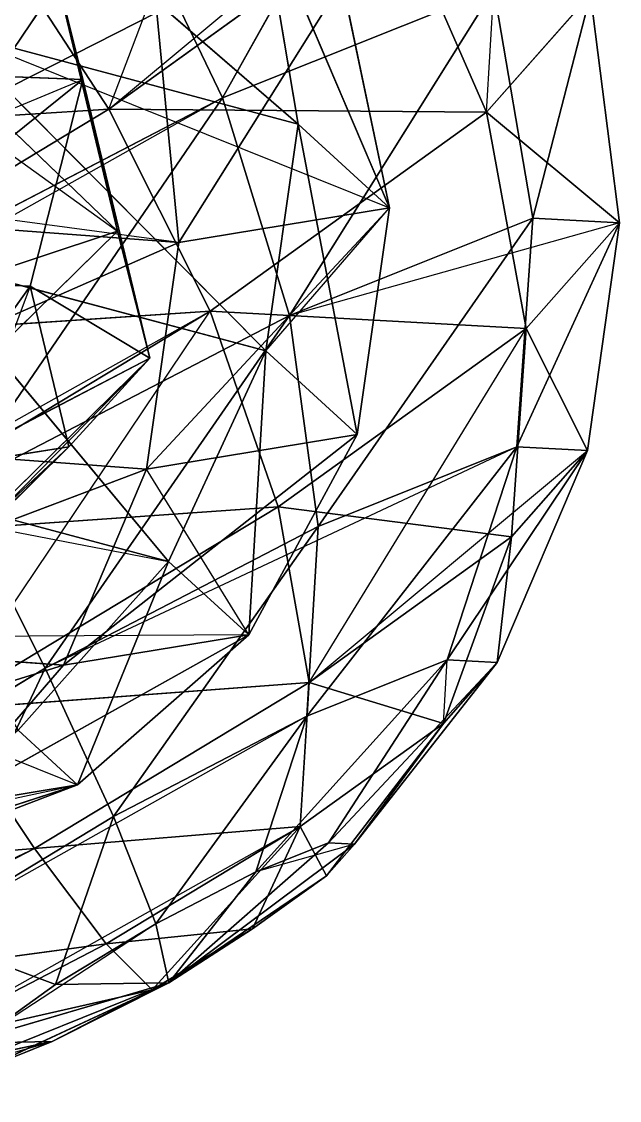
# Model space of a CAD drawing. Header units: metres. Extents: x -96 to 96, y -95 to 95.
# Drawn here: x 31.6 to 96, y -95.3 to 21 of the extents above; entities that cross this region are included whole.
import ezdxf

# ---------------------------------------------------------------- set-up
doc = ezdxf.new("R2010")
doc.units = ezdxf.units.M

msp = doc.modelspace()

# ---------------------------------------------------------------- linework, layer by layer
for p, q in [((72.65304, 47.489193, -452.7082), (53.25736, 12.761921, -490.5388)), ((72.65304, 47.489193, -452.7082), (53.25736, 12.761921, -490.5388)), ((24.30717, 42.03468, -359.52972), (61.414177, 9.926651, -376.44638)), ((24.30717, 42.03468, -359.52972), (61.414177, 9.926651, -376.44638)), ((42.411385, 35.352222, -490.2256), (13.069283, -8.111326, -506.4519)), ((42.411385, 35.352222, -490.2256), (13.069283, -8.111326, -506.4519)), ((42.411385, 35.352222, -490.2256), (53.25736, 12.761921, -490.5388)), ((42.411385, 35.352222, -490.2256), (53.25736, 12.761921, -490.5388)), ((71.84743, 33.746548, -357.70038), (41.016003, 11.549251, -325.66718)), ((71.84743, 33.746548, -357.70038), (41.016003, 11.549251, -325.66718)), ((71.84743, 33.746548, -357.70038), (81.69039, 11.21096, -362.52927)), ((71.84743, 33.746548, -357.70038), (81.69039, 11.21096, -362.52927)), ((41.955063, -1.609684, -390.4289), (33.642506, 33.06938, -422.55774)), ((38.216892, 14.751357, -438.70953), (33.642506, 33.06938, -422.55774)), ((41.955063, -1.609684, -390.4289), (33.642506, 33.06938, -422.55774)), ((38.216892, 14.751357, -438.70953), (33.642506, 33.06938, -422.55774)), ((57.500168, 33.16643, -384.8046), (71.24079, 0.9144516, -423.08032)), ((57.500168, 33.16643, -384.8046), (61.414177, 9.926651, -376.44638)), ((57.500168, 33.16643, -384.8046), (71.24079, 0.9144516, -423.08032)), ((57.500168, 33.16643, -384.8046), (61.414177, 9.926651, -376.44638)), ((27.327303, 32.54143, -325.60925), (41.016003, 11.549251, -325.66718)), ((27.327303, 32.54143, -325.60925), (41.016003, 11.549251, -325.66718)), ((66.14154, 25.241234, -425.8138), (48.550346, -2.8084364, -465.78622)), ((66.14154, 25.241234, -425.8138), (48.550346, -2.8084364, -465.78622)), ((53.25736, 12.761921, -490.5388), (82.46856, 24.485334, -454.29977)), ((53.25736, 12.761921, -490.5388), (82.46856, 24.485334, -454.29977)), ((82.46856, 24.485334, -454.29977), (60.473938, -10.698093, -485.47873)), ((82.46856, 24.485334, -454.29977), (60.473938, -10.698093, -485.47873)), ((66.14154, 25.241234, -425.8138), (71.24079, 0.9144516, -423.08032)), ((66.14154, 25.241234, -425.8138), (71.24079, 0.9144516, -423.08032)), ((82.46856, 24.485334, -454.29977), (86.66398, -0.18716812, -452.98773)), ((82.46856, 24.485334, -454.29977), (86.66398, -0.18716812, -452.98773)), ((92.87576, 23.91764, -407.44504), (81.69039, 11.21096, -362.52927)), ((92.87576, 23.91764, -407.44504), (81.69039, 11.21096, -362.52927)), ((92.87576, 23.91764, -407.44504), (86.66398, -0.18716812, -452.98773)), ((92.87576, 23.91764, -407.44504), (86.66398, -0.18716812, -452.98773)), ((92.87576, 23.91764, -407.44504), (95.99483, -0.6961479, -410.9789)), ((92.87576, 23.91764, -407.44504), (95.99483, -0.6961479, -410.9789)), ((46.187904, 21.96738, -463.36874), (3.9599771, 0.49996853, -484.58148)), ((46.187904, 21.96738, -463.36874), (3.9599771, 0.49996853, -484.58148)), ((46.187904, 21.96738, -463.36874), (48.550346, -2.8084364, -465.78622)), ((46.187904, 21.96738, -463.36874), (48.550346, -2.8084364, -465.78622)), ((61.414177, 9.926651, -376.44638), (23.668503, 20.011253, -347.7049)), ((23.668503, 20.011253, -347.7049), (57.92074, -14.510439, -372.45993)), ((61.414177, 9.926651, -376.44638), (23.668503, 20.011253, -347.7049)), ((23.668503, 20.011253, -347.7049), (57.92074, -14.510439, -372.45993)), ((38.216892, 14.751357, -438.70953), (1.8827429, 16.145384, -458.85614)), ((38.216892, 14.751357, -438.70953), (1.8827429, 16.145384, -458.85614)), ((11.5735655, -6.7144423, -459.78958), (38.216892, 14.751357, -438.70953)), ((11.5735655, -6.7144423, -459.78958), (38.216892, 14.751357, -438.70953)), ((32.551098, -7.5192847, -448.15793), (38.216892, 14.751357, -438.70953)), ((32.551098, -7.5192847, -448.15793), (38.216892, 14.751357, -438.70953)), ((45.41578, -15.281597, -410.8851), (38.216892, 14.751357, -438.70953)), ((38.216892, 14.751357, -438.70953), (41.955063, -1.609684, -390.4289)), ((45.41578, -15.281597, -410.8851), (38.216892, 14.751357, -438.70953)), ((38.216892, 14.751357, -438.70953), (41.955063, -1.609684, -390.4289)), ((13.069283, -8.111326, -506.4519), (53.25736, 12.761921, -490.5388)), ((13.069283, -8.111326, -506.4519), (53.25736, 12.761921, -490.5388)), ((53.25736, 12.761921, -490.5388), (24.44229, -29.412537, -499.74603)), ((53.25736, 12.761921, -490.5388), (24.44229, -29.412537, -499.74603)), ((41.955063, -1.609684, -390.4289), (27.252516, 12.493542, -376.20605)), ((41.955063, -1.609684, -390.4289), (27.252516, 12.493542, -376.20605)), ((53.25736, 12.761921, -490.5388), (60.473938, -10.698093, -485.47873)), ((53.25736, 12.761921, -490.5388), (60.473938, -10.698093, -485.47873)), ((-13.069288, 8.111326, -316.9325), (41.016003, 11.549251, -325.66718)), ((-13.069288, 8.111326, -316.9325), (41.016003, 11.549251, -325.66718)), ((41.016003, 11.549251, -325.66718), (-0.8056221, -13.742655, -316.68436)), ((41.016003, 11.549251, -325.66718), (-0.8056221, -13.742655, -316.68436)), ((41.016003, 11.549251, -325.66718), (51.90952, -10.229982, -331.5876)), ((41.016003, 11.549251, -325.66718), (81.69039, 11.21096, -362.52927)), ((41.016003, 11.549251, -325.66718), (51.90952, -10.229982, -331.5876)), ((41.016003, 11.549251, -325.66718), (81.69039, 11.21096, -362.52927)), ((81.69039, 11.21096, -362.52927), (51.90952, -10.229982, -331.5876)), ((81.69039, 11.21096, -362.52927), (51.90952, -10.229982, -331.5876)), ((81.69039, 11.21096, -362.52927), (95.99483, -0.6961479, -410.9789)), ((81.69039, 11.21096, -362.52927), (85.9663, -12.088646, -370.70853)), ((81.69039, 11.21096, -362.52927), (95.99483, -0.6961479, -410.9789)), ((81.69039, 11.21096, -362.52927), (85.9663, -12.088646, -370.70853)), ((61.414177, 9.926651, -376.44638), (57.92074, -14.510439, -372.45993)), ((61.414177, 9.926651, -376.44638), (57.92074, -14.510439, -372.45993)), ((71.24079, 0.9144516, -423.08032), (61.414177, 9.926651, -376.44638)), ((61.414177, 9.926651, -376.44638), (67.74735, -23.522638, -419.0939)), ((71.24079, 0.9144516, -423.08032), (61.414177, 9.926651, -376.44638)), ((61.414177, 9.926651, -376.44638), (67.74735, -23.522638, -419.0939)), ((3.9599771, 0.49996853, -484.58148), (48.550346, -2.8084364, -465.78622)), ((3.9599771, 0.49996853, -484.58148), (48.550346, -2.8084364, -465.78622)), ((71.24079, 0.9144516, -423.08032), (45.056908, -27.245525, -461.7998)), ((71.24079, 0.9144516, -423.08032), (45.056908, -27.245525, -461.7998)), ((48.550346, -2.8084364, -465.78622), (71.24079, 0.9144516, -423.08032)), ((48.550346, -2.8084364, -465.78622), (71.24079, 0.9144516, -423.08032)), ((71.24079, 0.9144516, -423.08032), (67.74735, -23.522638, -419.0939)), ((71.24079, 0.9144516, -423.08032), (67.74735, -23.522638, -419.0939)), ((60.473938, -10.698093, -485.47873), (86.66398, -0.18716812, -452.98773)), ((60.473938, -10.698093, -485.47873), (86.66398, -0.18716812, -452.98773)), ((86.66398, -0.18716812, -452.98773), (63.56931, -33.42904, -475.39026)), ((86.66398, -0.18716812, -452.98773), (63.56931, -33.42904, -475.39026)), ((86.66398, -0.18716812, -452.98773), (84.953384, -24.846905, -448.86145)), ((86.66398, -0.18716812, -452.98773), (84.953384, -24.846905, -448.86145)), ((95.99483, -0.6961479, -410.9789), (84.953384, -24.846905, -448.86145)), ((95.99483, -0.6961479, -410.9789), (84.953384, -24.846905, -448.86145)), ((95.99483, -0.6961479, -410.9789), (85.9663, -12.088646, -370.70853)), ((95.99483, -0.6961479, -410.9789), (85.9663, -12.088646, -370.70853)), ((86.66398, -0.18716812, -452.98773), (95.99483, -0.6961479, -410.9789)), ((86.66398, -0.18716812, -452.98773), (95.99483, -0.6961479, -410.9789)), ((95.99483, -0.6961479, -410.9789), (92.57199, -25.26248, -414.5614)), ((95.99483, -0.6961479, -410.9789), (92.57199, -25.26248, -414.5614)), ((41.955063, -1.609684, -390.4289), (-1.8827496, -16.145382, -368.52826)), ((41.955063, -1.609684, -390.4289), (-1.8827496, -16.145382, -368.52826)), ((8.312552, -34.679066, -381.56335), (41.955063, -1.609684, -390.4289)), ((8.312552, -34.679066, -381.56335), (41.955063, -1.609684, -390.4289)), ((45.41578, -15.281597, -410.8851), (41.955063, -1.609684, -390.4289)), ((45.41578, -15.281597, -410.8851), (41.955063, -1.609684, -390.4289)), ((48.550346, -2.8084364, -465.78622), (0.46653748, -23.937122, -480.59503)), ((48.550346, -2.8084364, -465.78622), (0.46653748, -23.937122, -480.59503)), ((48.550346, -2.8084364, -465.78622), (45.056908, -27.245525, -461.7998)), ((48.550346, -2.8084364, -465.78622), (45.056908, -27.245525, -461.7998)), ((57.92074, -14.510439, -372.45993), (20.175062, -4.4258366, -343.71844)), ((20.175062, -4.4258366, -343.71844), (47.441204, -37.197357, -373.3261)), ((57.92074, -14.510439, -372.45993), (20.175062, -4.4258366, -343.71844)), ((20.175062, -4.4258366, -343.71844), (47.441204, -37.197357, -373.3261)), ((32.551098, -7.5192847, -448.15793), (11.5735655, -6.7144423, -459.78958)), ((32.551098, -7.5192847, -448.15793), (11.5735655, -6.7144423, -459.78958)), ((18.16326, -27.775137, -448.37128), (32.551098, -7.5192847, -448.15793)), ((18.16326, -27.775137, -448.37128), (32.551098, -7.5192847, -448.15793)), ((36.707375, -24.858818, -432.0935), (32.551098, -7.5192847, -448.15793)), ((32.551098, -7.5192847, -448.15793), (45.41578, -15.281597, -410.8851)), ((36.707375, -24.858818, -432.0935), (32.551098, -7.5192847, -448.15793)), ((32.551098, -7.5192847, -448.15793), (45.41578, -15.281597, -410.8851)), ((-0.8056221, -13.742655, -316.68436), (51.90952, -10.229982, -331.5876)), ((-0.8056221, -13.742655, -316.68436), (51.90952, -10.229982, -331.5876)), ((51.90952, -10.229982, -331.5876), (11.512928, -34.660088, -322.91083)), ((51.90952, -10.229982, -331.5876), (11.512928, -34.660088, -322.91083)), ((51.90952, -10.229982, -331.5876), (59.265495, -31.31207, -342.96698)), ((51.90952, -10.229982, -331.5876), (85.9663, -12.088646, -370.70853)), ((51.90952, -10.229982, -331.5876), (59.265495, -31.31207, -342.96698)), ((51.90952, -10.229982, -331.5876), (85.9663, -12.088646, -370.70853)), ((24.44229, -29.412537, -499.74603), (60.473938, -10.698093, -485.47873)), ((24.44229, -29.412537, -499.74603), (60.473938, -10.698093, -485.47873)), ((60.473938, -10.698093, -485.47873), (34.149593, -48.709312, -487.03943)), ((60.473938, -10.698093, -485.47873), (34.149593, -48.709312, -487.03943)), ((60.473938, -10.698093, -485.47873), (63.56931, -33.42904, -475.39026)), ((60.473938, -10.698093, -485.47873), (63.56931, -33.42904, -475.39026)), ((85.9663, -12.088646, -370.70853), (59.265495, -31.31207, -342.96698)), ((85.9663, -12.088646, -370.70853), (59.265495, -31.31207, -342.96698)), ((85.9663, -12.088646, -370.70853), (84.38373, -34.56442, -381.68076)), ((85.9663, -12.088646, -370.70853), (84.38373, -34.56442, -381.68076)), ((85.9663, -12.088646, -370.70853), (92.57199, -25.26248, -414.5614)), ((85.9663, -12.088646, -370.70853), (92.57199, -25.26248, -414.5614)), ((57.92074, -14.510439, -372.45993), (47.441204, -37.197357, -373.3261)), ((57.92074, -14.510439, -372.45993), (47.441204, -37.197357, -373.3261)), ((57.92074, -14.510439, -372.45993), (56.08258, -45.12255, -414.33533)), ((57.92074, -14.510439, -372.45993), (56.08258, -45.12255, -414.33533)), ((67.74735, -23.522638, -419.0939), (57.92074, -14.510439, -372.45993)), ((67.74735, -23.522638, -419.0939), (57.92074, -14.510439, -372.45993)), ((45.41578, -15.281597, -410.8851), (8.312552, -34.679066, -381.56335)), ((45.41578, -15.281597, -410.8851), (8.312552, -34.679066, -381.56335)), ((16.280512, -43.92052, -403.2073), (45.41578, -15.281597, -410.8851)), ((16.280512, -43.92052, -403.2073), (45.41578, -15.281597, -410.8851)), ((36.707375, -24.858818, -432.0935), (45.41578, -15.281597, -410.8851)), ((36.707375, -24.858818, -432.0935), (45.41578, -15.281597, -410.8851)), ((0.46653748, -23.937122, -480.59503), (45.056908, -27.245525, -461.7998)), ((0.46653748, -23.937122, -480.59503), (45.056908, -27.245525, -461.7998)), ((67.74735, -23.522638, -419.0939), (36.12894, -48.396404, -451.89026)), ((67.74735, -23.522638, -419.0939), (36.12894, -48.396404, -451.89026)), ((45.056908, -27.245525, -461.7998), (67.74735, -23.522638, -419.0939)), ((45.056908, -27.245525, -461.7998), (67.74735, -23.522638, -419.0939)), ((67.74735, -23.522638, -419.0939), (56.08258, -45.12255, -414.33533)), ((67.74735, -23.522638, -419.0939), (56.08258, -45.12255, -414.33533)), ((36.707375, -24.858818, -432.0935), (16.280512, -43.92052, -403.2073)), ((36.707375, -24.858818, -432.0935), (16.280512, -43.92052, -403.2073)), ((18.16326, -27.775137, -448.37128), (36.707375, -24.858818, -432.0935)), ((18.16326, -27.775137, -448.37128), (36.707375, -24.858818, -432.0935)), ((19.88612, -41.39351, -427.6607), (36.707375, -24.858818, -432.0935)), ((19.88612, -41.39351, -427.6607), (36.707375, -24.858818, -432.0935)), ((84.953384, -24.846905, -448.86145), (62.33255, -53.88185, -460.96085)), ((84.953384, -24.846905, -448.86145), (62.33255, -53.88185, -460.96085)), ((63.56931, -33.42904, -475.39026), (84.953384, -24.846905, -448.86145)), ((63.56931, -33.42904, -475.39026), (84.953384, -24.846905, -448.86145)), ((84.953384, -24.846905, -448.86145), (77.45338, -47.813366, -442.20215)), ((84.953384, -24.846905, -448.86145), (77.45338, -47.813366, -442.20215)), ((92.57199, -25.26248, -414.5614), (77.45338, -47.813366, -442.20215)), ((92.57199, -25.26248, -414.5614), (77.45338, -47.813366, -442.20215)), ((92.57199, -25.26248, -414.5614), (82.840546, -48.107224, -417.94836)), ((92.57199, -25.26248, -414.5614), (82.840546, -48.107224, -417.94836)), ((92.57199, -25.26248, -414.5614), (84.38373, -34.56442, -381.68076)), ((92.57199, -25.26248, -414.5614), (84.38373, -34.56442, -381.68076)), ((84.953384, -24.846905, -448.86145), (92.57199, -25.26248, -414.5614)), ((84.953384, -24.846905, -448.86145), (92.57199, -25.26248, -414.5614)), ((45.056908, -27.245525, -461.7998), (-3.0831723, -45.48704, -468.41852)), ((45.056908, -27.245525, -461.7998), (-3.0831723, -45.48704, -468.41852)), ((45.056908, -27.245525, -461.7998), (36.12894, -48.396404, -451.89026)), ((45.056908, -27.245525, -461.7998), (36.12894, -48.396404, -451.89026)), ((47.441204, -37.197357, -373.3261), (14.248211, -28.329105, -348.05127)), ((47.441204, -37.197357, -373.3261), (14.248211, -28.329105, -348.05127)), ((24.44229, -29.412537, -499.74603), (34.149593, -48.709312, -487.03943)), ((24.44229, -29.412537, -499.74603), (34.149593, -48.709312, -487.03943)), ((11.512928, -34.660088, -322.91083), (59.265495, -31.31207, -342.96698)), ((11.512928, -34.660088, -322.91083), (59.265495, -31.31207, -342.96698)), ((59.265495, -31.31207, -342.96698), (23.046911, -53.2155, -335.18762)), ((59.265495, -31.31207, -342.96698), (23.046911, -53.2155, -335.18762)), ((59.265495, -31.31207, -342.96698), (62.58262, -50.260277, -359.0299)), ((59.265495, -31.31207, -342.96698), (84.38373, -34.56442, -381.68076)), ((59.265495, -31.31207, -342.96698), (62.58262, -50.260277, -359.0299)), ((59.265495, -31.31207, -342.96698), (84.38373, -34.56442, -381.68076)), ((34.149593, -48.709312, -487.03943), (63.56931, -33.42904, -475.39026)), ((34.149593, -48.709312, -487.03943), (63.56931, -33.42904, -475.39026)), ((63.56931, -33.42904, -475.39026), (41.52966, -64.686646, -469.19806)), ((63.56931, -33.42904, -475.39026), (41.52966, -64.686646, -469.19806)), ((63.56931, -33.42904, -475.39026), (62.33255, -53.88185, -460.96085)), ((63.56931, -33.42904, -475.39026), (62.33255, -53.88185, -460.96085)), ((84.38373, -34.56442, -381.68076), (62.58262, -50.260277, -359.0299)), ((84.38373, -34.56442, -381.68076), (62.58262, -50.260277, -359.0299)), ((84.38373, -34.56442, -381.68076), (77.05057, -54.684685, -394.69824)), ((84.38373, -34.56442, -381.68076), (77.05057, -54.684685, -394.69824)), ((84.38373, -34.56442, -381.68076), (82.840546, -48.107224, -417.94836)), ((84.38373, -34.56442, -381.68076), (82.840546, -48.107224, -417.94836)), ((47.441204, -37.197357, -373.3261), (31.23956, -55.397713, -378.9404)), ((47.441204, -37.197357, -373.3261), (31.23956, -55.397713, -378.9404)), ((47.441204, -37.197357, -373.3261), (37.653427, -61.28001, -409.37857)), ((47.441204, -37.197357, -373.3261), (37.653427, -61.28001, -409.37857)), ((56.08258, -45.12255, -414.33533), (47.441204, -37.197357, -373.3261)), ((56.08258, -45.12255, -414.33533), (47.441204, -37.197357, -373.3261)), ((56.08258, -45.12255, -414.33533), (22.84329, -63.709953, -437.25287)), ((56.08258, -45.12255, -414.33533), (22.84329, -63.709953, -437.25287)), ((36.12894, -48.396404, -451.89026), (56.08258, -45.12255, -414.33533)), ((36.12894, -48.396404, -451.89026), (56.08258, -45.12255, -414.33533)), ((56.08258, -45.12255, -414.33533), (37.653427, -61.28001, -409.37857)), ((56.08258, -45.12255, -414.33533), (37.653427, -61.28001, -409.37857)), ((-3.0831723, -45.48704, -468.41852), (36.12894, -48.396404, -451.89026)), ((-3.0831723, -45.48704, -468.41852), (36.12894, -48.396404, -451.89026)), ((36.12894, -48.396404, -451.89026), (-6.2610073, -61.550545, -449.5206)), ((36.12894, -48.396404, -451.89026), (-6.2610073, -61.550545, -449.5206)), ((4.577246, -66.59339, -480.68762), (34.149593, -48.709312, -487.03943)), ((4.577246, -66.59339, -480.68762), (34.149593, -48.709312, -487.03943)), ((34.149593, -48.709312, -487.03943), (20.618853, -77.332596, -464.70667)), ((34.149593, -48.709312, -487.03943), (20.618853, -77.332596, -464.70667)), ((36.12894, -48.396404, -451.89026), (22.84329, -63.709953, -437.25287)), ((36.12894, -48.396404, -451.89026), (22.84329, -63.709953, -437.25287)), ((34.149593, -48.709312, -487.03943), (41.52966, -64.686646, -469.19806)), ((34.149593, -48.709312, -487.03943), (41.52966, -64.686646, -469.19806)), ((77.45338, -47.813366, -442.20215), (56.847916, -70.66271, -443.17386)), ((77.45338, -47.813366, -442.20215), (56.847916, -70.66271, -443.17386)), ((62.33255, -53.88185, -460.96085), (77.45338, -47.813366, -442.20215)), ((62.33255, -53.88185, -460.96085), (77.45338, -47.813366, -442.20215)), ((77.45338, -47.813366, -442.20215), (64.67503, -67.52143, -433.46365)), ((77.45338, -47.813366, -442.20215), (64.67503, -67.52143, -433.46365)), ((82.840546, -48.107224, -417.94836), (64.67503, -67.52143, -433.46365)), ((82.840546, -48.107224, -417.94836), (64.67503, -67.52143, -433.46365)), ((82.840546, -48.107224, -417.94836), (67.46364, -67.673546, -420.90897)), ((82.840546, -48.107224, -417.94836), (67.46364, -67.673546, -420.90897)), ((82.840546, -48.107224, -417.94836), (77.05057, -54.684685, -394.69824)), ((82.840546, -48.107224, -417.94836), (77.05057, -54.684685, -394.69824)), ((77.45338, -47.813366, -442.20215), (82.840546, -48.107224, -417.94836)), ((77.45338, -47.813366, -442.20215), (82.840546, -48.107224, -417.94836)), ((23.046911, -53.2155, -335.18762), (62.58262, -50.260277, -359.0299)), ((23.046911, -53.2155, -335.18762), (62.58262, -50.260277, -359.0299)), ((62.58262, -50.260277, -359.0299), (33.01026, -68.144356, -352.67807)), ((62.58262, -50.260277, -359.0299), (33.01026, -68.144356, -352.67807)), ((62.58262, -50.260277, -359.0299), (61.63485, -65.78334, -378.68164)), ((62.58262, -50.260277, -359.0299), (61.63485, -65.78334, -378.68164)), ((62.58262, -50.260277, -359.0299), (77.05057, -54.684685, -394.69824)), ((62.58262, -50.260277, -359.0299), (77.05057, -54.684685, -394.69824)), ((23.046911, -53.2155, -335.18762), (33.01026, -68.144356, -352.67807)), ((23.046911, -53.2155, -335.18762), (33.01026, -68.144356, -352.67807)), ((41.52966, -64.686646, -469.19806), (62.33255, -53.88185, -460.96085)), ((41.52966, -64.686646, -469.19806), (62.33255, -53.88185, -460.96085)), ((62.33255, -53.88185, -460.96085), (46.079548, -76.25569, -447.43777)), ((62.33255, -53.88185, -460.96085), (46.079548, -76.25569, -447.43777)), ((62.33255, -53.88185, -460.96085), (56.847916, -70.66271, -443.17386)), ((62.33255, -53.88185, -460.96085), (56.847916, -70.66271, -443.17386)), ((37.653427, -61.28001, -409.37857), (31.23956, -55.397713, -378.9404)), ((37.653427, -61.28001, -409.37857), (31.23956, -55.397713, -378.9404)), ((77.05057, -54.684685, -394.69824), (61.63485, -65.78334, -378.68164)), ((77.05057, -54.684685, -394.69824), (61.63485, -65.78334, -378.68164)), ((77.05057, -54.684685, -394.69824), (64.46653, -71.07829, -408.8738)), ((77.05057, -54.684685, -394.69824), (64.46653, -71.07829, -408.8738)), ((77.05057, -54.684685, -394.69824), (67.46364, -67.673546, -420.90897)), ((77.05057, -54.684685, -394.69824), (67.46364, -67.673546, -420.90897)), ((37.653427, -61.28001, -409.37857), (6.8024063, -71.33915, -419.65308)), ((37.653427, -61.28001, -409.37857), (6.8024063, -71.33915, -419.65308)), ((37.653427, -61.28001, -409.37857), (14.682716, -70.0462, -404.82147)), ((37.653427, -61.28001, -409.37857), (14.682716, -70.0462, -404.82147)), ((22.84329, -63.709953, -437.25287), (37.653427, -61.28001, -409.37857)), ((22.84329, -63.709953, -437.25287), (37.653427, -61.28001, -409.37857)), ((20.618853, -77.332596, -464.70667), (41.52966, -64.686646, -469.19806)), ((20.618853, -77.332596, -464.70667), (41.52966, -64.686646, -469.19806)), ((41.52966, -64.686646, -469.19806), (35.255314, -82.80171, -445.11285)), ((41.52966, -64.686646, -469.19806), (35.255314, -82.80171, -445.11285)), ((41.52966, -64.686646, -469.19806), (46.079548, -76.25569, -447.43777)), ((41.52966, -64.686646, -469.19806), (46.079548, -76.25569, -447.43777)), ((33.01026, -68.144356, -352.67807), (61.63485, -65.78334, -378.68164)), ((33.01026, -68.144356, -352.67807), (61.63485, -65.78334, -378.68164)), ((61.63485, -65.78334, -378.68164), (40.724037, -78.42929, -374.19022)), ((61.63485, -65.78334, -378.68164), (40.724037, -78.42929, -374.19022)), ((61.63485, -65.78334, -378.68164), (56.486767, -76.82338, -400.583)), ((61.63485, -65.78334, -378.68164), (56.486767, -76.82338, -400.583)), ((61.63485, -65.78334, -378.68164), (64.46653, -71.07829, -408.8738)), ((61.63485, -65.78334, -378.68164), (64.46653, -71.07829, -408.8738)), ((-12.984734, -71.92995, -349.45493), (33.01026, -68.144356, -352.67807)), ((-12.984734, -71.92995, -349.45493), (33.01026, -68.144356, -352.67807)), ((33.01026, -68.144356, -352.67807), (3.5905495, -83.42463, -364.32727)), ((33.01026, -68.144356, -352.67807), (3.5905495, -83.42463, -364.32727)), ((33.01026, -68.144356, -352.67807), (40.724037, -78.42929, -374.19022)), ((33.01026, -68.144356, -352.67807), (40.724037, -78.42929, -374.19022)), ((64.67503, -67.52143, -433.46365), (47.489197, -82.62802, -423.24146)), ((64.67503, -67.52143, -433.46365), (47.489197, -82.62802, -423.24146)), ((67.46364, -67.673546, -420.90897), (47.489197, -82.62802, -423.24146)), ((67.46364, -67.673546, -420.90897), (47.489197, -82.62802, -423.24146)), ((56.847916, -70.66271, -443.17386), (64.67503, -67.52143, -433.46365)), ((56.847916, -70.66271, -443.17386), (64.67503, -67.52143, -433.46365)), ((67.46364, -67.673546, -420.90897), (64.46653, -71.07829, -408.8738)), ((67.46364, -67.673546, -420.90897), (64.46653, -71.07829, -408.8738)), ((64.67503, -67.52143, -433.46365), (67.46364, -67.673546, -420.90897)), ((64.67503, -67.52143, -433.46365), (67.46364, -67.673546, -420.90897)), ((46.079548, -76.25569, -447.43777), (56.847916, -70.66271, -443.17386)), ((46.079548, -76.25569, -447.43777), (56.847916, -70.66271, -443.17386)), ((56.847916, -70.66271, -443.17386), (47.489197, -82.62802, -423.24146)), ((56.847916, -70.66271, -443.17386), (47.489197, -82.62802, -423.24146)), ((64.46653, -71.07829, -408.8738), (47.489197, -82.62802, -423.24146)), ((64.46653, -71.07829, -408.8738), (47.489197, -82.62802, -423.24146)), ((64.46653, -71.07829, -408.8738), (56.486767, -76.82338, -400.583)), ((64.46653, -71.07829, -408.8738), (56.486767, -76.82338, -400.583)), ((35.255314, -82.80171, -445.11285), (46.079548, -76.25569, -447.43777)), ((35.255314, -82.80171, -445.11285), (46.079548, -76.25569, -447.43777)), ((46.079548, -76.25569, -447.43777), (47.489197, -82.62802, -423.24146)), ((46.079548, -76.25569, -447.43777), (47.489197, -82.62802, -423.24146)), ((20.618853, -77.332596, -464.70667), (35.255314, -82.80171, -445.11285)), ((20.618853, -77.332596, -464.70667), (35.255314, -82.80171, -445.11285)), ((40.724037, -78.42929, -374.19022), (56.486767, -76.82338, -400.583)), ((40.724037, -78.42929, -374.19022), (56.486767, -76.82338, -400.583)), ((56.486767, -76.82338, -400.583), (45.66253, -83.3694, -398.2581)), ((56.486767, -76.82338, -400.583), (45.66253, -83.3694, -398.2581)), ((56.486767, -76.82338, -400.583), (47.489197, -82.62802, -423.24146)), ((56.486767, -76.82338, -400.583), (47.489197, -82.62802, -423.24146)), ((3.5905495, -83.42463, -364.32727), (40.724037, -78.42929, -374.19022)), ((3.5905495, -83.42463, -364.32727), (40.724037, -78.42929, -374.19022)), ((40.724037, -78.42929, -374.19022), (19.921156, -89.234085, -382.42743)), ((40.724037, -78.42929, -374.19022), (19.921156, -89.234085, -382.42743)), ((40.724037, -78.42929, -374.19022), (45.66253, -83.3694, -398.2581)), ((40.724037, -78.42929, -374.19022), (45.66253, -83.3694, -398.2581)), ((19.921156, -89.234085, -382.42743), (45.66253, -83.3694, -398.2581)), ((19.921156, -89.234085, -382.42743), (45.66253, -83.3694, -398.2581)), ((24.27844, -91.951546, -424.7869), (47.489197, -82.62802, -423.24146)), ((24.27844, -91.951546, -424.7869), (47.489197, -82.62802, -423.24146)), ((27.067043, -92.10366, -412.2322), (47.489197, -82.62802, -423.24146)), ((27.067043, -92.10366, -412.2322), (47.489197, -82.62802, -423.24146)), ((27.27555, -88.5468, -436.82205), (47.489197, -82.62802, -423.24146)), ((27.27555, -88.5468, -436.82205), (47.489197, -82.62802, -423.24146)), ((27.27555, -88.5468, -436.82205), (35.255314, -82.80171, -445.11285)), ((27.27555, -88.5468, -436.82205), (35.255314, -82.80171, -445.11285)), ((34.894165, -88.96238, -402.52197), (47.489197, -82.62802, -423.24146)), ((34.894165, -88.96238, -402.52197), (47.489197, -82.62802, -423.24146)), ((45.66253, -83.3694, -398.2581), (34.894165, -88.96238, -402.52197)), ((45.66253, -83.3694, -398.2581), (34.894165, -88.96238, -402.52197)), ((35.255314, -82.80171, -445.11285), (47.489197, -82.62802, -423.24146)), ((35.255314, -82.80171, -445.11285), (47.489197, -82.62802, -423.24146)), ((45.66253, -83.3694, -398.2581), (47.489197, -82.62802, -423.24146)), ((45.66253, -83.3694, -398.2581), (47.489197, -82.62802, -423.24146)), ((4.8003235, -95.30257, -401.18616), (34.894165, -88.96238, -402.52197)), ((4.8003235, -95.30257, -401.18616), (34.894165, -88.96238, -402.52197)), ((19.921156, -89.234085, -382.42743), (34.894165, -88.96238, -402.52197)), ((19.921156, -89.234085, -382.42743), (34.894165, -88.96238, -402.52197)), ((34.894165, -88.96238, -402.52197), (27.067043, -92.10366, -412.2322)), ((34.894165, -88.96238, -402.52197), (27.067043, -92.10366, -412.2322))]:
    msp.add_line(p, q)
for points in [[(0.8056259, 13.742645, -506.70004), (28.67514, 55.533333, -484.56046), (42.411385, 35.352222, -490.2256), (42.411484, 35.35232, -490.2255)], [(57.108177, 53.982376, -356.55093), (27.327303, 32.54143, -325.60925), (41.016003, 11.549251, -325.66718), (41.0161, 11.549351, -325.66708)], [(0.8056259, 13.742645, -506.70004), (42.411385, 35.352222, -490.2256), (72.65304, 47.489193, -452.7082), (72.65314, 47.489292, -452.7081)], [(83.427376, 46.901478, -404.2006), (71.84743, 33.746548, -357.70038), (41.016003, 11.549251, -325.66718), (41.0161, 11.549351, -325.66708)], [(53.25736, 12.761921, -490.5388), (42.411385, 35.352222, -490.2256), (72.65304, 47.489193, -452.7082), (72.65314, 47.489292, -452.7081)], [(53.25736, 12.761921, -490.5388), (72.65304, 47.489193, -452.7082), (82.46856, 24.485334, -454.29977), (82.46866, 24.485434, -454.29968)], [(27.252516, 12.493542, -376.20605), (33.642506, 33.06938, -422.55774), (20.053635, 42.526493, -404.03046), (20.053734, 42.526592, -404.03036)], [(61.414177, 9.926651, -376.44638), (24.30717, 42.03468, -359.52972), (23.668503, 20.011253, -347.7049), (23.668602, 20.011353, -347.7048)], [(61.414177, 9.926651, -376.44638), (57.500168, 33.16643, -384.8046), (24.30717, 42.03468, -359.52972), (24.30727, 42.03478, -359.52963)], [(13.069283, -8.111326, -506.4519), (0.8056259, 13.742645, -506.70004), (42.411385, 35.352222, -490.2256), (42.411484, 35.35232, -490.2255)], [(13.069283, -8.111326, -506.4519), (42.411385, 35.352222, -490.2256), (53.25736, 12.761921, -490.5388), (53.257458, 12.762021, -490.5387)], [(33.642506, 33.06938, -422.55774), (1.8827429, 16.145384, -458.85614), (-8.312558, 34.679066, -445.82104), (-8.312458, 34.679165, -445.82095)], [(41.955063, -1.609684, -390.4289), (33.642506, 33.06938, -422.55774), (-8.312558, 34.679066, -445.82104), (-8.312458, 34.679165, -445.82095)], [(71.84743, 33.746548, -357.70038), (27.327303, 32.54143, -325.60925), (41.016003, 11.549251, -325.66718), (41.0161, 11.549351, -325.66708)], [(41.016003, 11.549251, -325.66718), (41.016003, 11.549251, -325.66718), (71.84743, 33.746548, -357.70038), (71.84753, 33.746647, -357.7003)], [(81.69039, 11.21096, -362.52927), (71.84743, 33.746548, -357.70038), (41.016003, 11.549251, -325.66718), (41.0161, 11.549351, -325.66708)], [(92.87576, 23.91764, -407.44504), (71.84743, 33.746548, -357.70038), (81.69039, 11.21096, -362.52927), (81.69049, 11.211061, -362.52917)], [(33.642506, 33.06938, -422.55774), (38.216892, 14.751357, -438.70953), (1.8827429, 16.145384, -458.85614), (1.8828429, 16.145483, -458.85605)], [(27.252516, 12.493542, -376.20605), (41.955063, -1.609684, -390.4289), (33.642506, 33.06938, -422.55774), (33.642605, 33.06948, -422.55765)], [(41.955063, -1.609684, -390.4289), (38.216892, 14.751357, -438.70953), (33.642506, 33.06938, -422.55774), (33.642605, 33.06948, -422.55765)], [(71.24079, 0.9144516, -423.08032), (66.14154, 25.241234, -425.8138), (57.500168, 33.16643, -384.8046), (57.500267, 33.16653, -384.8045)], [(71.24079, 0.9144516, -423.08032), (57.500168, 33.16643, -384.8046), (61.414177, 9.926651, -376.44638), (61.414276, 9.926751, -376.4463)], [(41.016003, 11.549251, -325.66718), (27.327303, 32.54143, -325.60925), (-13.069288, 8.111326, -316.9325), (-13.069188, 8.111426, -316.9324)], [(3.9599771, 0.49996853, -484.58148), (6.9757843, 24.876743, -479.897), (46.187904, 21.96738, -463.36874), (46.188004, 21.96748, -463.36865)], [(48.550346, -2.8084364, -465.78622), (46.187904, 21.96738, -463.36874), (66.14154, 25.241234, -425.8138), (66.14164, 25.241333, -425.81372)], [(48.550346, -2.8084364, -465.78622), (66.14154, 25.241234, -425.8138), (71.24079, 0.9144516, -423.08032), (71.24089, 0.9145516, -423.08023)], [(60.473938, -10.698093, -485.47873), (53.25736, 12.761921, -490.5388), (82.46856, 24.485334, -454.29977), (82.46866, 24.485434, -454.29968)], [(60.473938, -10.698093, -485.47873), (82.46856, 24.485334, -454.29977), (86.66398, -0.18716812, -452.98773), (86.66408, -0.18706812, -452.98764)], [(82.46856, 24.485334, -454.29977), (92.87576, 23.91764, -407.44504), (81.69039, 11.21096, -362.52927), (81.69049, 11.211061, -362.52917)], [(86.66398, -0.18716812, -452.98773), (82.46856, 24.485334, -454.29977), (92.87576, 23.91764, -407.44504), (92.87586, 23.91774, -407.44495)], [(95.99483, -0.6961479, -410.9789), (92.87576, 23.91764, -407.44504), (81.69039, 11.21096, -362.52927), (81.69049, 11.211061, -362.52917)], [(86.66398, -0.18716812, -452.98773), (92.87576, 23.91764, -407.44504), (95.99483, -0.6961479, -410.9789), (95.99493, -0.6960479, -410.97882)], [(3.9599771, 0.49996853, -484.58148), (46.187904, 21.96738, -463.36874), (48.550346, -2.8084364, -465.78622), (48.550446, -2.8083365, -465.78613)], [(57.92074, -14.510439, -372.45993), (23.668503, 20.011253, -347.7049), (20.175062, -4.4258366, -343.71844), (20.175161, -4.4257364, -343.71835)], [(57.92074, -14.510439, -372.45993), (61.414177, 9.926651, -376.44638), (23.668503, 20.011253, -347.7049), (23.668602, 20.011353, -347.7048)], [(71.24079, 0.9144516, -423.08032), (61.414177, 9.926651, -376.44638), (23.668503, 20.011253, -347.7049), (23.668602, 20.011353, -347.7048)], [(38.216892, 14.751357, -438.70953), (1.8827429, 16.145384, -458.85614), (-27.252522, -12.49354, -451.17834), (-27.252422, -12.49344, -451.17825)], [(38.216892, 14.751357, -438.70953), (11.5735655, -6.7144423, -459.78958), (1.8827429, 16.145384, -458.85614), (1.8828429, 16.145483, -458.85605)], [(38.216892, 14.751357, -438.70953), (32.551098, -7.5192847, -448.15793), (11.5735655, -6.7144423, -459.78958), (11.573666, -6.714342, -459.7895)], [(45.41578, -15.281597, -410.8851), (32.551098, -7.5192847, -448.15793), (38.216892, 14.751357, -438.70953), (38.21699, 14.751457, -438.70944)], [(41.955063, -1.609684, -390.4289), (45.41578, -15.281597, -410.8851), (38.216892, 14.751357, -438.70953), (38.21699, 14.751457, -438.70944)], [(-27.3273, -32.541424, -497.77515), (13.069283, -8.111326, -506.4519), (53.25736, 12.761921, -490.5388), (53.257458, 12.762021, -490.5387)], [(-1.8827496, -16.145382, -368.52826), (41.955063, -1.609684, -390.4289), (27.252516, 12.493542, -376.20605), (27.252615, 12.493642, -376.20596)], [(24.44229, -29.412537, -499.74603), (13.069283, -8.111326, -506.4519), (53.25736, 12.761921, -490.5388), (53.257458, 12.762021, -490.5387)], [(24.44229, -29.412537, -499.74603), (53.25736, 12.761921, -490.5388), (60.473938, -10.698093, -485.47873), (60.474037, -10.697993, -485.47864)], [(41.016003, 11.549251, -325.66718), (-13.069288, 8.111326, -316.9325), (-0.8056221, -13.742655, -316.68436), (-0.8055221, -13.742555, -316.68427)], [(51.90952, -10.229982, -331.5876), (41.016003, 11.549251, -325.66718), (-0.8056221, -13.742655, -316.68436), (-0.8055221, -13.742555, -316.68427)], [(81.69039, 11.21096, -362.52927), (41.016003, 11.549251, -325.66718), (51.90952, -10.229982, -331.5876), (51.90962, -10.229882, -331.5875)], [(51.90952, -10.229982, -331.5876), (51.90952, -10.229982, -331.5876), (81.69039, 11.21096, -362.52927), (81.69049, 11.211061, -362.52917)], [(85.9663, -12.088646, -370.70853), (81.69039, 11.21096, -362.52927), (51.90952, -10.229982, -331.5876), (51.90962, -10.229882, -331.5875)], [(95.99483, -0.6961479, -410.9789), (81.69039, 11.21096, -362.52927), (85.9663, -12.088646, -370.70853), (85.9664, -12.088546, -370.70844)], [(67.74735, -23.522638, -419.0939), (61.414177, 9.926651, -376.44638), (57.92074, -14.510439, -372.45993), (57.920837, -14.510339, -372.45984)], [(67.74735, -23.522638, -419.0939), (71.24079, 0.9144516, -423.08032), (61.414177, 9.926651, -376.44638), (61.414276, 9.926751, -376.4463)], [(-41.666, 9.291623, -470.6716), (3.9599771, 0.49996853, -484.58148), (48.550346, -2.8084364, -465.78622), (48.550446, -2.8083365, -465.78613)], [(0.46653748, -23.937122, -480.59503), (3.9599771, 0.49996853, -484.58148), (48.550346, -2.8084364, -465.78622), (48.550446, -2.8083365, -465.78613)], [(45.056908, -27.245525, -461.7998), (48.550346, -2.8084364, -465.78622), (71.24079, 0.9144516, -423.08032), (71.24089, 0.9145516, -423.08023)], [(45.056908, -27.245525, -461.7998), (71.24079, 0.9144516, -423.08032), (67.74735, -23.522638, -419.0939), (67.74745, -23.52254, -419.0938)], [(71.24079, 0.9144516, -423.08032), (71.24079, 0.9144516, -423.08032), (48.550346, -2.8084364, -465.78622), (48.550446, -2.8083365, -465.78613)], [(71.24079, 0.9144516, -423.08032), (67.74735, -23.522638, -419.0939), (57.92074, -14.510439, -372.45993), (57.920837, -14.510339, -372.45984)], [(63.56931, -33.42904, -475.39026), (60.473938, -10.698093, -485.47873), (86.66398, -0.18716812, -452.98773), (86.66408, -0.18706812, -452.98764)], [(60.473938, -10.698093, -485.47873), (86.66398, -0.18716812, -452.98773), (95.99483, -0.6961479, -410.9789), (95.99493, -0.6960479, -410.97882)], [(63.56931, -33.42904, -475.39026), (86.66398, -0.18716812, -452.98773), (84.953384, -24.846905, -448.86145), (84.95348, -24.846806, -448.86136)], [(84.953384, -24.846905, -448.86145), (86.66398, -0.18716812, -452.98773), (95.99483, -0.6961479, -410.9789), (95.99493, -0.6960479, -410.97882)], [(84.953384, -24.846905, -448.86145), (95.99483, -0.6961479, -410.9789), (92.57199, -25.26248, -414.5614), (92.57209, -25.26238, -414.5613)], [(92.57199, -25.26248, -414.5614), (95.99483, -0.6961479, -410.9789), (85.9663, -12.088646, -370.70853), (85.9664, -12.088546, -370.70844)], [(-1.8827496, -16.145382, -368.52826), (8.312552, -34.679066, -381.56335), (41.955063, -1.609684, -390.4289), (41.955162, -1.609584, -390.4288)], [(8.312552, -34.679066, -381.56335), (45.41578, -15.281597, -410.8851), (41.955063, -1.609684, -390.4289), (41.955162, -1.609584, -390.4288)], [(0.46653748, -23.937122, -480.59503), (48.550346, -2.8084364, -465.78622), (45.056908, -27.245525, -461.7998), (45.057007, -27.245426, -461.7997)], [(47.441204, -37.197357, -373.3261), (20.175062, -4.4258366, -343.71844), (14.248211, -28.329105, -348.05127), (14.248311, -28.329006, -348.05118)], [(47.441204, -37.197357, -373.3261), (57.92074, -14.510439, -372.45993), (20.175062, -4.4258366, -343.71844), (20.175161, -4.4257364, -343.71835)], [(32.551098, -7.5192847, -448.15793), (18.16326, -27.775137, -448.37128), (11.5735655, -6.7144423, -459.78958), (11.573666, -6.714342, -459.7895)], [(36.707375, -24.858818, -432.0935), (18.16326, -27.775137, -448.37128), (32.551098, -7.5192847, -448.15793), (32.551197, -7.5191846, -448.15784)], [(19.88612, -41.39351, -427.6607), (36.707375, -24.858818, -432.0935), (32.551098, -7.5192847, -448.15793), (32.551197, -7.5191846, -448.15784)], [(45.41578, -15.281597, -410.8851), (36.707375, -24.858818, -432.0935), (32.551098, -7.5192847, -448.15793), (32.551197, -7.5191846, -448.15784)], [(51.90952, -10.229982, -331.5876), (11.512928, -34.660088, -322.91083), (-28.67514, -55.533333, -338.8239), (-28.675041, -55.533234, -338.82382)], [(51.90952, -10.229982, -331.5876), (-0.8056221, -13.742655, -316.68436), (11.512928, -34.660088, -322.91083), (11.513028, -34.65999, -322.91074)], [(59.265495, -31.31207, -342.96698), (51.90952, -10.229982, -331.5876), (11.512928, -34.660088, -322.91083), (11.513028, -34.65999, -322.91074)], [(51.90952, -10.229982, -331.5876), (59.265495, -31.31207, -342.96698), (23.046911, -53.2155, -335.18762), (23.04701, -53.2154, -335.18753)], [(85.9663, -12.088646, -370.70853), (51.90952, -10.229982, -331.5876), (59.265495, -31.31207, -342.96698), (59.265594, -31.311972, -342.9669)], [(34.149593, -48.709312, -487.03943), (24.44229, -29.412537, -499.74603), (60.473938, -10.698093, -485.47873), (60.474037, -10.697993, -485.47864)], [(34.149593, -48.709312, -487.03943), (60.473938, -10.698093, -485.47873), (63.56931, -33.42904, -475.39026), (63.56941, -33.42894, -475.39017)], [(59.265495, -31.31207, -342.96698), (59.265495, -31.31207, -342.96698), (85.9663, -12.088646, -370.70853), (85.9664, -12.088546, -370.70844)], [(84.38373, -34.56442, -381.68076), (85.9663, -12.088646, -370.70853), (59.265495, -31.31207, -342.96698), (59.265594, -31.311972, -342.9669)], [(85.9663, -12.088646, -370.70853), (59.265495, -31.31207, -342.96698), (62.58262, -50.260277, -359.0299), (62.582718, -50.260178, -359.02982)], [(92.57199, -25.26248, -414.5614), (85.9663, -12.088646, -370.70853), (84.38373, -34.56442, -381.68076), (84.38383, -34.56432, -381.68066)], [(56.08258, -45.12255, -414.33533), (57.92074, -14.510439, -372.45993), (47.441204, -37.197357, -373.3261), (47.441303, -37.197258, -373.32602)], [(56.08258, -45.12255, -414.33533), (67.74735, -23.522638, -419.0939), (57.92074, -14.510439, -372.45993), (57.920837, -14.510339, -372.45984)], [(8.312552, -34.679066, -381.56335), (16.280512, -43.92052, -403.2073), (45.41578, -15.281597, -410.8851), (45.41588, -15.281497, -410.885)], [(16.280512, -43.92052, -403.2073), (36.707375, -24.858818, -432.0935), (45.41578, -15.281597, -410.8851), (45.41588, -15.281497, -410.885)], [(19.88612, -41.39351, -427.6607), (16.280512, -43.92052, -403.2073), (45.41578, -15.281597, -410.8851), (45.41588, -15.281497, -410.885)], [(47.441204, -37.197357, -373.3261), (14.248211, -28.329105, -348.05127), (-27.965034, -22.66735, -350.3372), (-27.964935, -22.667252, -350.3371)], [(-3.0831723, -45.48704, -468.41852), (0.46653748, -23.937122, -480.59503), (45.056908, -27.245525, -461.7998), (45.057007, -27.245426, -461.7997)], [(36.12894, -48.396404, -451.89026), (45.056908, -27.245525, -461.7998), (67.74735, -23.522638, -419.0939), (67.74745, -23.52254, -419.0938)], [(36.12894, -48.396404, -451.89026), (67.74735, -23.522638, -419.0939), (56.08258, -45.12255, -414.33533), (56.08268, -45.12245, -414.33524)], [(67.74735, -23.522638, -419.0939), (67.74735, -23.522638, -419.0939), (45.056908, -27.245525, -461.7998), (45.057007, -27.245426, -461.7997)], [(45.056908, -27.245525, -461.7998), (67.74735, -23.522638, -419.0939), (56.08258, -45.12255, -414.33533), (56.08268, -45.12245, -414.33524)], [(16.280512, -43.92052, -403.2073), (19.88612, -41.39351, -427.6607), (36.707375, -24.858818, -432.0935), (36.707474, -24.858719, -432.0934)], [(19.88612, -41.39351, -427.6607), (18.16326, -27.775137, -448.37128), (36.707375, -24.858818, -432.0935), (36.707474, -24.858719, -432.0934)], [(34.149593, -48.709312, -487.03943), (63.56931, -33.42904, -475.39026), (84.953384, -24.846905, -448.86145), (84.95348, -24.846806, -448.86136)], [(62.33255, -53.88185, -460.96085), (63.56931, -33.42904, -475.39026), (84.953384, -24.846905, -448.86145), (84.95348, -24.846806, -448.86136)], [(62.33255, -53.88185, -460.96085), (84.953384, -24.846905, -448.86145), (77.45338, -47.813366, -442.20215), (77.453476, -47.813267, -442.20206)], [(92.57199, -25.26248, -414.5614), (84.38373, -34.56442, -381.68076), (62.58262, -50.260277, -359.0299), (62.582718, -50.260178, -359.02982)], [(77.45338, -47.813366, -442.20215), (84.953384, -24.846905, -448.86145), (92.57199, -25.26248, -414.5614), (92.57209, -25.26238, -414.5613)], [(77.45338, -47.813366, -442.20215), (92.57199, -25.26248, -414.5614), (82.840546, -48.107224, -417.94836), (82.840645, -48.107124, -417.94827)], [(82.840546, -48.107224, -417.94836), (92.57199, -25.26248, -414.5614), (84.38373, -34.56442, -381.68076), (84.38383, -34.56432, -381.68066)], [(-3.0831723, -45.48704, -468.41852), (45.056908, -27.245525, -461.7998), (36.12894, -48.396404, -451.89026), (36.12904, -48.396305, -451.89017)], [(31.23956, -55.397713, -378.9404), (47.441204, -37.197357, -373.3261), (14.248211, -28.329105, -348.05127), (14.248311, -28.329006, -348.05118)], [(4.577246, -66.59339, -480.68762), (24.44229, -29.412537, -499.74603), (34.149593, -48.709312, -487.03943), (34.149693, -48.709213, -487.03934)], [(59.265495, -31.31207, -342.96698), (11.512928, -34.660088, -322.91083), (23.046911, -53.2155, -335.18762), (23.04701, -53.2154, -335.18753)], [(62.58262, -50.260277, -359.0299), (59.265495, -31.31207, -342.96698), (23.046911, -53.2155, -335.18762), (23.04701, -53.2154, -335.18753)], [(84.38373, -34.56442, -381.68076), (59.265495, -31.31207, -342.96698), (62.58262, -50.260277, -359.0299), (62.582718, -50.260178, -359.02982)], [(41.52966, -64.686646, -469.19806), (34.149593, -48.709312, -487.03943), (63.56931, -33.42904, -475.39026), (63.56941, -33.42894, -475.39017)], [(41.52966, -64.686646, -469.19806), (63.56931, -33.42904, -475.39026), (62.33255, -53.88185, -460.96085), (62.33265, -53.881752, -460.96075)], [(62.58262, -50.260277, -359.0299), (62.58262, -50.260277, -359.0299), (84.38373, -34.56442, -381.68076), (84.38383, -34.56432, -381.68066)], [(77.05057, -54.684685, -394.69824), (84.38373, -34.56442, -381.68076), (62.58262, -50.260277, -359.0299), (62.582718, -50.260178, -359.02982)], [(82.840546, -48.107224, -417.94836), (84.38373, -34.56442, -381.68076), (77.05057, -54.684685, -394.69824), (77.05067, -54.684586, -394.69815)], [(37.653427, -61.28001, -409.37857), (47.441204, -37.197357, -373.3261), (31.23956, -55.397713, -378.9404), (31.239658, -55.397614, -378.9403)], [(37.653427, -61.28001, -409.37857), (56.08258, -45.12255, -414.33533), (47.441204, -37.197357, -373.3261), (47.441303, -37.197258, -373.32602)], [(-3.0831723, -45.48704, -468.41852), (36.12894, -48.396404, -451.89026), (56.08258, -45.12255, -414.33533), (56.08268, -45.12245, -414.33524)], [(22.84329, -63.709953, -437.25287), (36.12894, -48.396404, -451.89026), (56.08258, -45.12255, -414.33533), (56.08268, -45.12245, -414.33524)], [(22.84329, -63.709953, -437.25287), (56.08258, -45.12255, -414.33533), (37.653427, -61.28001, -409.37857), (37.653526, -61.27991, -409.37848)], [(56.08258, -45.12255, -414.33533), (56.08258, -45.12255, -414.33533), (36.12894, -48.396404, -451.89026), (36.12904, -48.396305, -451.89017)], [(-6.2610073, -61.550545, -449.5206), (-3.0831723, -45.48704, -468.41852), (36.12894, -48.396404, -451.89026), (36.12904, -48.396305, -451.89017)], [(-6.2610073, -61.550545, -449.5206), (36.12894, -48.396404, -451.89026), (22.84329, -63.709953, -437.25287), (22.84339, -63.709854, -437.25278)], [(20.618853, -77.332596, -464.70667), (4.577246, -66.59339, -480.68762), (34.149593, -48.709312, -487.03943), (34.149693, -48.709213, -487.03934)], [(37.653427, -61.28001, -409.37857), (31.23956, -55.397713, -378.9404), (6.6028185, -48.81546, -360.18073), (6.6029186, -48.81536, -360.18063)], [(20.618853, -77.332596, -464.70667), (34.149593, -48.709312, -487.03943), (41.52966, -64.686646, -469.19806), (41.52976, -64.68655, -469.19797)], [(56.847916, -70.66271, -443.17386), (62.33255, -53.88185, -460.96085), (77.45338, -47.813366, -442.20215), (77.453476, -47.813267, -442.20206)], [(56.847916, -70.66271, -443.17386), (77.45338, -47.813366, -442.20215), (64.67503, -67.52143, -433.46365), (64.67513, -67.52133, -433.46356)], [(64.67503, -67.52143, -433.46365), (77.45338, -47.813366, -442.20215), (82.840546, -48.107224, -417.94836), (82.840645, -48.107124, -417.94827)], [(64.67503, -67.52143, -433.46365), (82.840546, -48.107224, -417.94836), (67.46364, -67.673546, -420.90897), (67.46374, -67.67345, -420.90887)], [(67.46364, -67.673546, -420.90897), (82.840546, -48.107224, -417.94836), (77.05057, -54.684685, -394.69824), (77.05067, -54.684586, -394.69815)], [(77.45338, -47.813366, -442.20215), (82.840546, -48.107224, -417.94836), (77.05057, -54.684685, -394.69824), (77.05067, -54.684586, -394.69815)], [(62.58262, -50.260277, -359.0299), (23.046911, -53.2155, -335.18762), (33.01026, -68.144356, -352.67807), (33.01036, -68.14426, -352.67798)], [(61.63485, -65.78334, -378.68164), (62.58262, -50.260277, -359.0299), (33.01026, -68.144356, -352.67807), (33.01036, -68.14426, -352.67798)], [(77.05057, -54.684685, -394.69824), (62.58262, -50.260277, -359.0299), (61.63485, -65.78334, -378.68164), (61.63495, -65.78324, -378.68155)], [(33.01026, -68.144356, -352.67807), (23.046911, -53.2155, -335.18762), (-12.984734, -71.92995, -349.45493), (-12.984633, -71.92985, -349.45483)], [(20.618853, -77.332596, -464.70667), (41.52966, -64.686646, -469.19806), (62.33255, -53.88185, -460.96085), (62.33265, -53.881752, -460.96075)], [(46.079548, -76.25569, -447.43777), (41.52966, -64.686646, -469.19806), (62.33255, -53.88185, -460.96085), (62.33265, -53.881752, -460.96075)], [(46.079548, -76.25569, -447.43777), (62.33255, -53.88185, -460.96085), (56.847916, -70.66271, -443.17386), (56.848015, -70.66261, -443.17377)], [(14.682716, -70.0462, -404.82147), (37.653427, -61.28001, -409.37857), (31.23956, -55.397713, -378.9404), (31.239658, -55.397614, -378.9403)], [(61.63485, -65.78334, -378.68164), (61.63485, -65.78334, -378.68164), (77.05057, -54.684685, -394.69824), (77.05067, -54.684586, -394.69815)], [(64.46653, -71.07829, -408.8738), (77.05057, -54.684685, -394.69824), (61.63485, -65.78334, -378.68164), (61.63495, -65.78324, -378.68155)], [(67.46364, -67.673546, -420.90897), (77.05057, -54.684685, -394.69824), (64.46653, -71.07829, -408.8738), (64.46663, -71.07819, -408.87372)], [(6.8024063, -71.33915, -419.65308), (22.84329, -63.709953, -437.25287), (37.653427, -61.28001, -409.37857), (37.653526, -61.27991, -409.37848)], [(6.8024063, -71.33915, -419.65308), (37.653427, -61.28001, -409.37857), (14.682716, -70.0462, -404.82147), (14.6828165, -70.046104, -404.82138)], [(37.653427, -61.28001, -409.37857), (14.682716, -70.0462, -404.82147), (11.269968, -66.9163, -388.62567), (11.270068, -66.9162, -388.62558)], [(37.653427, -61.28001, -409.37857), (37.653427, -61.28001, -409.37857), (22.84329, -63.709953, -437.25287), (22.84339, -63.709854, -437.25278)], [(35.255314, -82.80171, -445.11285), (20.618853, -77.332596, -464.70667), (41.52966, -64.686646, -469.19806), (41.52976, -64.68655, -469.19797)], [(35.255314, -82.80171, -445.11285), (41.52966, -64.686646, -469.19806), (46.079548, -76.25569, -447.43777), (46.079647, -76.25559, -447.43768)], [(61.63485, -65.78334, -378.68164), (40.724037, -78.42929, -374.19022), (19.921156, -89.234085, -382.42743), (19.921255, -89.233986, -382.42734)], [(61.63485, -65.78334, -378.68164), (33.01026, -68.144356, -352.67807), (40.724037, -78.42929, -374.19022), (40.724136, -78.42919, -374.19012)], [(56.486767, -76.82338, -400.583), (61.63485, -65.78334, -378.68164), (40.724037, -78.42929, -374.19022), (40.724136, -78.42919, -374.19012)], [(61.63485, -65.78334, -378.68164), (56.486767, -76.82338, -400.583), (45.66253, -83.3694, -398.2581), (45.66263, -83.3693, -398.258)], [(64.46653, -71.07829, -408.8738), (61.63485, -65.78334, -378.68164), (56.486767, -76.82338, -400.583), (56.486866, -76.82328, -400.58292)], [(33.01026, -68.144356, -352.67807), (3.5905495, -83.42463, -364.32727), (-17.793526, -92.00676, -390.85608), (-17.793427, -92.00666, -390.856)], [(33.01026, -68.144356, -352.67807), (-12.984734, -71.92995, -349.45493), (3.5905495, -83.42463, -364.32727), (3.5906494, -83.42453, -364.32718)], [(40.724037, -78.42929, -374.19022), (33.01026, -68.144356, -352.67807), (3.5905495, -83.42463, -364.32727), (3.5906494, -83.42453, -364.32718)], [(47.489197, -82.62802, -423.24146), (56.847916, -70.66271, -443.17386), (64.67503, -67.52143, -433.46365), (64.67513, -67.52133, -433.46356)], [(47.489197, -82.62802, -423.24146), (64.67503, -67.52143, -433.46365), (67.46364, -67.673546, -420.90897), (67.46374, -67.67345, -420.90887)], [(47.489197, -82.62802, -423.24146), (67.46364, -67.673546, -420.90897), (64.46653, -71.07829, -408.8738), (64.46663, -71.07819, -408.87372)], [(56.847916, -70.66271, -443.17386), (64.67503, -67.52143, -433.46365), (67.46364, -67.673546, -420.90897), (67.46374, -67.67345, -420.90887)], [(47.489197, -82.62802, -423.24146), (46.079548, -76.25569, -447.43777), (56.847916, -70.66271, -443.17386), (56.848015, -70.66261, -443.17377)], [(47.489197, -82.62802, -423.24146), (64.46653, -71.07829, -408.8738), (56.486767, -76.82338, -400.583), (56.486866, -76.82328, -400.58292)], [(64.46653, -71.07829, -408.8738), (56.486767, -76.82338, -400.583), (47.489197, -82.62802, -423.24146), (47.489296, -82.62792, -423.24136)], [(56.486767, -76.82338, -400.583), (56.486767, -76.82338, -400.583), (64.46653, -71.07829, -408.8738), (64.46663, -71.07819, -408.87372)], [(27.27555, -88.5468, -436.82205), (35.255314, -82.80171, -445.11285), (46.079548, -76.25569, -447.43777), (46.079647, -76.25559, -447.43768)], [(47.489197, -82.62802, -423.24146), (35.255314, -82.80171, -445.11285), (46.079548, -76.25569, -447.43777), (46.079647, -76.25559, -447.43768)], [(27.27555, -88.5468, -436.82205), (20.618853, -77.332596, -464.70667), (35.255314, -82.80171, -445.11285), (35.255413, -82.80161, -445.11276)], [(56.486767, -76.82338, -400.583), (40.724037, -78.42929, -374.19022), (45.66253, -83.3694, -398.2581), (45.66263, -83.3693, -398.258)], [(47.489197, -82.62802, -423.24146), (56.486767, -76.82338, -400.583), (45.66253, -83.3694, -398.2581), (45.66263, -83.3693, -398.258)], [(40.724037, -78.42929, -374.19022), (3.5905495, -83.42463, -364.32727), (19.921156, -89.234085, -382.42743), (19.921255, -89.233986, -382.42734)], [(45.66253, -83.3694, -398.2581), (40.724037, -78.42929, -374.19022), (19.921156, -89.234085, -382.42743), (19.921255, -89.233986, -382.42734)], [(45.66253, -83.3694, -398.2581), (19.921156, -89.234085, -382.42743), (34.894165, -88.96238, -402.52197), (34.894264, -88.96228, -402.52188)], [(47.489197, -82.62802, -423.24146), (27.067043, -92.10366, -412.2322), (24.27844, -91.951546, -424.7869), (24.27854, -91.95145, -424.7868)], [(47.489197, -82.62802, -423.24146), (24.27844, -91.951546, -424.7869), (27.27555, -88.5468, -436.82205), (27.27565, -88.5467, -436.82196)], [(47.489197, -82.62802, -423.24146), (34.894165, -88.96238, -402.52197), (27.067043, -92.10366, -412.2322), (27.067142, -92.10356, -412.23212)], [(47.489197, -82.62802, -423.24146), (27.27555, -88.5468, -436.82205), (35.255314, -82.80171, -445.11285), (35.255413, -82.80161, -445.11276)], [(47.489197, -82.62802, -423.24146), (45.66253, -83.3694, -398.2581), (34.894165, -88.96238, -402.52197), (34.894264, -88.96228, -402.52188)], [(47.489197, -82.62802, -423.24146), (47.489197, -82.62802, -423.24146), (47.489197, -82.62802, -423.24146), (47.489296, -82.62792, -423.24136)], [(47.489197, -82.62802, -423.24146), (47.489197, -82.62802, -423.24146), (47.489197, -82.62802, -423.24146), (47.489296, -82.62792, -423.24136)], [(47.489197, -82.62802, -423.24146), (47.489197, -82.62802, -423.24146), (47.489197, -82.62802, -423.24146), (47.489296, -82.62792, -423.24136)], [(34.894165, -88.96238, -402.52197), (19.921156, -89.234085, -382.42743), (4.8003235, -95.30257, -401.18616), (4.8004236, -95.30247, -401.18607)], [(34.894165, -88.96238, -402.52197), (4.8003235, -95.30257, -401.18616), (27.067043, -92.10366, -412.2322), (27.067142, -92.10356, -412.23212)], [(34.894165, -88.96238, -402.52197), (27.067043, -92.10366, -412.2322), (24.27844, -91.951546, -424.7869), (24.27854, -91.95145, -424.7868)]]:
    msp.add_3dface(points)

doc.saveas('drawing.dxf')
